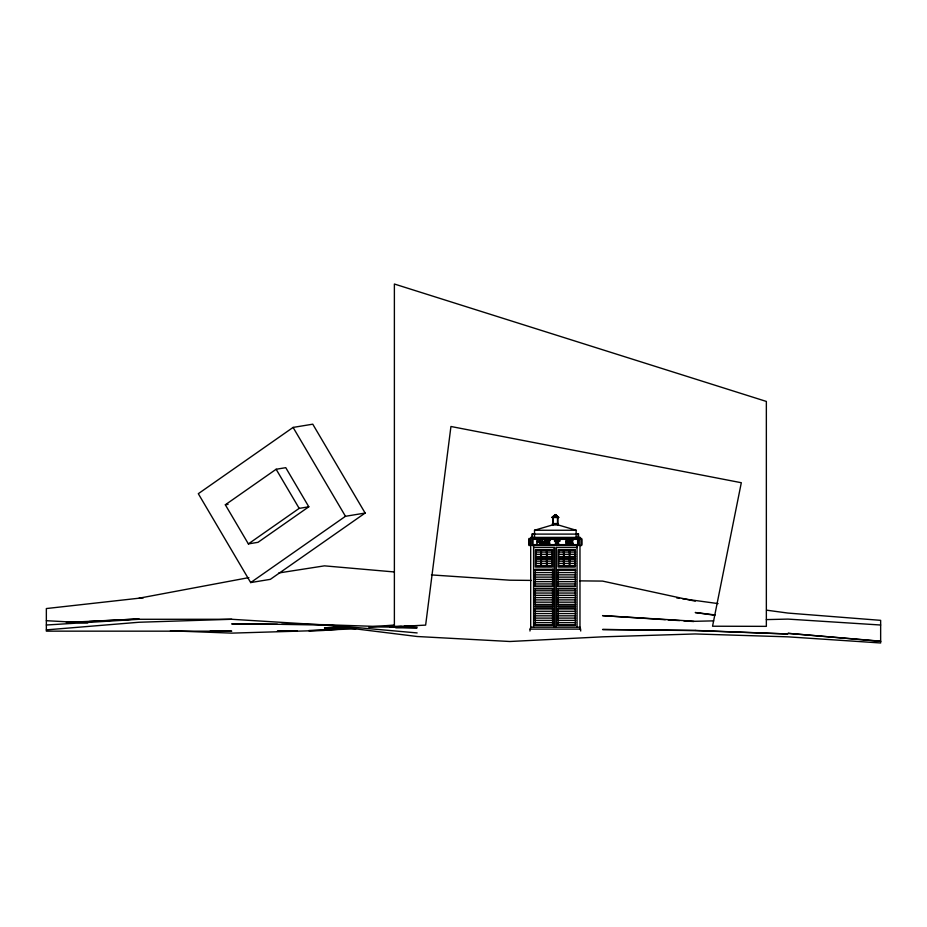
<?xml version="1.0" encoding="UTF-8"?>
<svg xmlns="http://www.w3.org/2000/svg" width="927" height="927" viewBox="0 0 927 927"><rect width="100%" height="100%" fill="white"/><g stroke="black" fill="none" stroke-linecap="round" stroke-linejoin="round"><path stroke-width="1.39" d="M579.248 539.92L579.978 537.393L530.696 537.393L530.696 627.22L529.931 631.009M554.439 517.463L555.331 514.636L558.784 517.463L551.878 517.463L555.331 514.636L558.668 517.463M553.604 517.463L555.331 514.636L558.321 517.463M557.822 523.57L557.822 517.463L555.331 514.636L552.898 517.463L552.851 523.57M552.341 517.463L555.331 514.636L557.057 517.463M551.994 517.463L555.331 514.636L556.223 517.463M293.094 427.417L198.308 493.697L250.684 582.573L270.348 579.34L365.134 513.048L312.758 424.184L293.094 427.417L345.47 516.293L365.134 513.048M225.331 504.786L276.13 469.259L285.759 467.671L308.807 506.791L258.007 542.318L248.378 543.906L225.331 504.786L228.077 504.334M248.378 543.906L299.178 508.378L308.807 506.791M250.684 582.573L345.47 516.293M534.531 537.393L534.531 530.244L552.504 524.937L558.158 524.937L576.13 530.244L576.13 537.393M210.359 630.823L231.75 631.183L46.35 631.148L46.35 608.552L139.05 598.205L248.865 577.614M278.818 572.956L324.45 565.852L394.334 571.959M46.35 629.885L139.05 622.249L231.75 619.282L324.45 625.007L417.15 636.501L509.85 641.496L602.55 636.837L695.25 633.952L787.95 636.837L880.65 642.979L880.65 620.348L787.95 613.071L766.559 610.175M139.05 598.205L143.326 597.857M170.429 630.8L231.75 633.129L324.45 630.36L343.002 628.946M352.99 628.205L355.841 627.985M394.381 625.03L368.691 627L417.15 625.818M401.426 626.432L390.093 627.15M404.276 626.223L425.644 625.111L450.939 426.49L741.31 482.724L712.55 626.223L766.351 626.351L766.351 401.437L394.381 284.021L394.381 626.942M46.35 625.007L139.05 619.282L231.75 619.282M70.591 622.504L86.281 621.693M89.131 621.542L139.05 618.935L66.315 622.469M324.45 630.36L308.761 630.615L355.841 628.83M348.691 627.44L324.45 628.019L348.691 627.961M713.628 620.858L695.25 621.299L602.55 615.632L665.296 619.688M766.351 619.607L787.95 619.097L880.65 625.018M295.922 630.823L277.382 631.125L297.358 630.823M395.759 627.846L417.15 627.799L324.45 624.694L231.75 623.917L277.382 624.3M552.527 523.57L558.135 523.57M534.531 530.244L576.13 530.244M534.531 533.825L532.121 533.825L532.121 537.393M576.13 533.825L578.541 533.825L578.541 537.393M530.696 538.471L528.993 538.471L528.993 545.516L530.696 545.516M579.978 538.471L581.669 538.471L581.669 545.516L579.978 545.516M528.993 539.352L528.993 544.636M581.669 539.352L581.669 544.636M529.247 540.105L528.877 541.507M554.45 540.812C554.925 540.568 555.458 539.56 554.45 540.974M556.733 540.823L556.942 540.823M529.247 542.388L529.247 543.778M558.448 542.399L558.448 543.778M558.633 543.616C554.995 545.169 553.79 540.893 557.37 543.778M533.593 547.509L554.404 547.509L554.404 627.22M577.069 547.509L556.258 547.509L556.258 627.22M535.736 552.063L551.414 552.063M558.541 552.063L575.644 552.063M535.736 554.334L551.414 554.334M558.541 554.334L575.644 554.334M535.736 556.617L551.414 556.617M558.541 556.617L575.644 556.617M535.736 558.888L551.414 558.888M558.541 558.888L575.644 558.888M535.736 561.171L551.414 561.171M558.541 561.171L575.644 561.171M535.736 563.442L551.414 563.442M558.541 563.442L575.644 563.442M535.736 565.725L551.414 565.725M558.541 565.725L575.644 565.725M534.311 570.279L552.84 570.279M557.115 570.279L575.644 570.279M534.311 572.562L552.84 572.562M557.115 572.562L575.644 572.562M534.311 574.833L552.84 574.833M557.115 574.833L575.644 574.833M534.311 577.115L552.84 577.115M557.115 577.115L575.644 577.115M534.311 579.387L552.84 579.387M557.115 579.387L575.644 579.387M534.311 581.669L552.84 581.669M557.115 581.669L575.644 581.669M534.311 583.94L552.84 583.94M557.115 583.94L575.644 583.94M534.311 586.223L552.84 586.223M557.115 586.223L575.644 586.223M534.311 588.494L552.84 588.494M557.115 588.494L575.644 588.494M534.311 590.777L552.84 590.777M557.115 590.777L575.644 590.777M534.311 593.048L552.84 593.048M557.115 593.048L575.644 593.048M534.311 595.331L552.84 595.331M557.115 595.331L575.644 595.331M534.311 597.614L552.84 597.614M557.115 597.614L575.644 597.614M534.311 599.885L552.84 599.885M557.115 599.885L575.644 599.885M534.311 602.168L552.84 602.168M557.115 602.168L575.644 602.168M534.311 604.439L552.84 604.439M557.115 604.439L575.644 604.439M534.311 606.721L552.84 606.721M557.115 606.721L575.644 606.721M534.311 608.993L552.84 608.993M557.115 608.993L575.644 608.993M534.311 611.275L552.84 611.275M557.115 611.275L575.644 611.275M534.311 613.547L552.84 613.547M557.115 613.547L575.644 613.547M534.311 615.829L552.84 615.829M557.115 615.829L575.644 615.829M534.311 618.1L552.84 618.1M557.115 618.1L575.644 618.1M534.311 620.383L552.84 620.383M557.115 620.383L575.644 620.383M534.311 622.654L552.84 622.654M557.115 622.654L575.644 622.654M534.311 624.937L552.84 624.937M557.115 624.937L575.644 624.937M530.696 627.22L579.978 627.22L580.742 631.009M529.931 629.109L580.742 629.109M281.669 624.334L324.45 624.694L417.15 632.932M531.241 580.406L509.85 580.198L431.414 574.914M579.734 580.87L602.55 581.09L695.25 601.183M46.35 620.696L87.706 622.932M668.158 619.873L679.561 620.603M683.836 620.881L693.825 621.53M880.65 641.183L787.95 633.338L880.65 641.345M715.215 614.972L695.25 612.527L713.79 615.111M718.066 603.593L682.411 598.715M676.71 597.915L679.561 598.321M276.13 469.259L299.178 508.378M579.978 537.393L579.978 627.22M578.239 537.393L578.239 534.103L532.434 534.103L532.434 537.393M577.069 545.516L577.069 627.22M558.309 543.778L557.683 542.399L557.509 543.778M558.158 523.57L558.158 524.937M557.498 517.463L557.498 524.937M556.351 547.509L556.351 627.22M555.331 514.636L555.331 517.463M554.311 547.509L554.311 627.22M553.176 517.463L553.176 524.937M552.504 523.57L552.504 524.937M533.593 545.516L533.593 627.22M556.293 540.962L555.493 541.438L555.296 540.105L555.574 541.287L556.107 540.105L556.293 540.962M541.171 542.086C539.201 546.119 539.213 538.031 541.171 542.086M570.325 542.086C568.367 546.119 568.378 538.054 570.325 542.086M545.852 541.808C547.208 543.662 548.031 544.242 545.447 542.446C545.957 539.665 548.958 540.615 545.852 541.808M559.444 540.673C559.966 543.187 559.978 538.61 559.444 540.673M538.958 541.727C540.696 547.614 542.84 537.393 538.958 541.727M568.124 541.739C569.85 547.602 571.994 537.417 568.124 541.739M538.726 541.484L536.837 543.581L536.837 540.592L538.726 541.484M567.463 542.677C566.2 544.612 566.188 540.777 567.463 542.677M557.486 541.067C555.91 542.446 557.382 538.668 557.486 541.067M567.88 542.666L565.852 543.581L565.852 540.603L567.567 540.823L567.88 542.666M538.32 541.495C537.15 543.581 537.139 539.526 538.32 541.495M567.324 541.333C566.212 542.99 566.119 539.838 567.324 541.333M556.791 542.585L557 543.234L556.791 542.585M572.793 540.603L572.075 541.774L570.905 540.603L571.832 542.086L570.881 543.581L572.052 542.388L573.234 543.581L572.295 542.075L572.793 540.603M578.518 538.471L532.144 538.471L532.144 545.516L578.518 545.516L578.518 538.471M577.637 539.352L533.037 539.352L533.037 544.636L577.637 544.636L577.637 539.352M557.857 540.105L557.672 541.484C560.453 542.608 558.158 538.042 558.738 541.345L557.857 541.322L557.857 540.105M542.411 540.592L542.017 543.581L543.755 543.581L542.411 543.222L542.411 540.592M545.111 540.592C541.553 540.893 545.98 547.22 545.111 540.592M549.931 540.592L548.066 540.592L548.066 543.581L549.931 543.581L548.46 543.222L548.46 542.11L549.838 542.11L548.46 541.762L548.46 540.939L549.931 540.592M552.585 549.746L535.331 549.746L535.331 567L552.585 567L552.585 549.746M575.331 549.746L558.089 549.746L558.089 567L575.331 567L575.331 549.746M540.765 550.371L535.957 550.371L535.957 558.066L540.765 558.066L540.765 550.371M546.524 550.371L541.391 550.371L541.391 558.066L546.524 558.066L546.524 550.371M551.959 550.371L547.139 550.371L547.139 558.066L551.959 558.066L551.959 550.371M563.523 550.371L558.703 550.371L558.703 558.066L563.523 558.066L563.523 550.371M569.282 550.371L564.149 550.371L564.149 558.066L569.282 558.066L569.282 550.371M574.717 550.371L569.896 550.371L569.896 558.066L574.717 558.066L574.717 550.371M540.765 558.68L535.957 558.68L535.957 566.385L540.765 566.385L540.765 558.68M546.524 558.68L541.391 558.68L541.391 566.385L546.524 566.385L546.524 558.68M551.959 558.68L547.139 558.68L547.139 566.385L551.959 566.385L551.959 558.68M563.523 558.68L558.703 558.68L558.703 566.385L563.523 566.385L563.523 558.68M569.282 558.68L564.149 558.68L564.149 566.385L569.282 566.385L569.282 558.68M574.717 558.68L569.896 558.68L569.896 566.385L574.717 566.385L574.717 558.68M552.585 569.248L535.331 569.248L535.331 586.49L552.585 586.49L552.585 569.248M575.331 569.248L558.089 569.248L558.089 586.49L575.331 586.49L575.331 569.248M552.585 588.738L535.331 588.738L535.331 605.991L552.585 605.991L552.585 588.738M575.331 588.738L558.089 588.738L558.089 605.991L575.331 605.991L575.331 588.738M552.585 608.228L535.331 608.228L535.331 625.482L552.585 625.482L552.585 608.228M575.331 608.228L558.089 608.228L558.089 625.482L575.331 625.482L575.331 608.228M695.25 630.43L602.55 629.503L695.25 630.58L787.95 633.987L695.25 630.43"/></g></svg>
